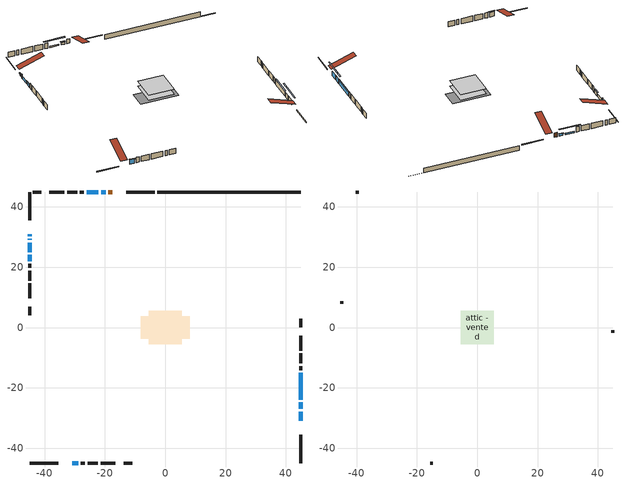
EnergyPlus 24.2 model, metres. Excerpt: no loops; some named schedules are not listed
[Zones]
conditioned space
 floor adiabatic (AdiabaticFloorConstruction): -5.51,-5.51 -5.51,5.51 5.51,5.51 5.51,-5.51 z0.94
 floor foundation (Slab1 construction): -8.17,-3.71 -8.17,3.71 8.17,3.71 8.17,-3.71 z-1.25
 wall outside (RimJoist1 construction): -3.54,44.94 -12.93,44.94 / -44.94,-44.94 -35.55,-44.94 / -44.94,44.94 -44.94,35.55 / 44.94,-44.94 44.94,-35.55 z0.94:1.24
 wall outside (AdiabaticWallConstruction 1): -17.61,44.94 -18.83,44.94 z0.94:2.97
 wall outside (AdiabaticWallConstruction): -44.94,30.87 -44.94,30.33 z0.94:2.11; -19.75,44.94 -21.28,44.94 z0.94:1.96; -30.86,-44.94 -28.88,-44.94 / 44.94,-30.86 44.94,-27.92 / 44.94,-26.99 44.94,-24.85 / 44.94,-23.93 44.94,-15.08 z0.94:3.07; -22.2,44.94 -26.07,44.94 z0.94:1.57; -44.94,29.4 -44.94,29.1 z0.94:2.57; -44.94,28.17 -44.94,24.99 z0.94:2.16; -44.94,24.06 -44.94,22.03 z0.94:2.46
 wall outside (Wall1 construction): -27,44.94 -28.29,44.94 / -27.95,-44.94 -26.66,-44.94 / -44.94,21.1 -44.94,19.81 / 44.94,-14.15 44.94,-12.86 z0.94:3.38
 wall outside (Wall2 construction): -29.22,44.94 -32.56,44.94 / -25.73,-44.94 -22.39,-44.94 / -44.94,18.88 -44.94,15.54 / 44.94,-11.93 44.94,-8.59 z0.94:3.38
 wall outside (Wall3 construction): -33.49,44.94 -38.45,44.94 / -21.46,-44.94 -16.5,-44.94 / -44.94,14.61 -44.94,9.65 / 44.94,-7.66 44.94,-2.7 z0.94:3.38
 wall outside (Wall5 construction): -41.18,44.94 -44.01,44.94 / -13.77,-44.94 -10.94,-44.94 / -44.94,6.92 -44.94,4.09 / 44.94,0.03 44.94,2.86 z0.94:3.38
 wall foundation (FoundationWall1 construction): -2.61,44.94,-1.25 -2.61,44.94,0.94 38.58,44.94,0.94 38.58,44.94,-1.15 44.94,44.94,-1.15 44.94,44.94,-1.25
 window (WindowConstruction 5): -44.94,30.86 -44.94,30.33 z0.94:2.11
 window (WindowConstruction 3): -19.75,44.94 -21.28,44.94 z0.94:1.95
 window (WindowConstruction 4): -30.86,-44.94 -28.88,-44.94 z0.94:3.07
 window (WindowConstruction 7): 44.94,-30.86 44.94,-27.92 z0.94:3.07
 window (WindowConstruction 8): 44.94,-26.99 44.94,-24.85 z0.94:3.07
 window (WindowConstruction 9): -22.21,44.94 -26.07,44.94 z0.94:1.57
 window (WindowConstruction 6): -44.94,29.4 -44.94,29.1 z0.94:2.56
 window (WindowConstruction): 44.94,-23.93 44.94,-15.08 z0.94:3.07
 window (WindowConstruction 1): -44.94,28.17 -44.94,24.99 z0.94:2.16
 window (WindowConstruction 2): -44.94,24.06 -44.94,22.03 z0.94:2.46
 door (Door): -17.61,44.94 -18.82,44.94 z0.94:2.97
 ceiling adiabatic (AdiabaticFloorConstruction): 5.51,-5.51 5.51,5.51 -5.51,5.51 -5.51,-5.51 z0.94
attic - vented
 floor to conditioned space (Floor1 construction Reversed): -5.51,-5.51 -5.51,5.51 5.51,5.51 5.51,-5.51 z3.38
 wall outside (Wall4 construction): -39.38,44.94 -40.26,44.94 / -15.58,-44.94 -14.7,-44.94 / -44.94,8.72 -44.94,7.84 / 44.94,-1.78 44.94,-0.9 z0.94:3.38
 roof outside (Roof1 construction): -16.69,44.94,3.38 -16.69,34.21,6.96 -13.86,34.21,6.96 -13.86,44.94,3.38; -31.79,-44.94,3.38 -31.79,-34.21,6.96 -34.62,-34.21,6.96 -34.62,-44.94,3.38; -44.94,31.79,3.38 -34.21,31.79,6.96 -34.21,34.62,6.96 -44.94,34.62,3.38; 44.94,-31.79,3.38 34.21,-31.79,6.96 34.21,-34.62,6.96 44.94,-34.62,3.38
shading: -44.94,30.13 -44.94,31.07 -45.35,31.07 -45.35,30.13 z2.31; -21.48,44.94 -19.55,44.94 -19.55,45.35 -21.48,45.35 z2.16; -28.68,-44.94 -31.07,-44.94 -31.07,-45.35 -28.68,-45.35 z3.27; 44.94,-25.28 44.94,-33.5 45.35,-33.5 45.35,-25.28 z5.71; 44.94,-22.21 44.94,-29.63 45.35,-29.63 45.35,-22.21 z5.71; -28.71,44.94 -19.57,44.94 -19.57,45.35 -28.71,45.35 z4.21; -44.94,28.9 -44.94,29.6 -45.35,29.6 -45.35,28.9 z2.77; 44.94,-14.88 44.94,-24.13 45.35,-24.13 45.35,-14.88 z3.27; -44.94,21.83 -44.94,24.26 -45.35,24.26 -45.35,21.83 z2.67
[Building]
Building 1: Terrain=Suburbs
[Site:Location]
Toronto City Centre_ON: Latitude {deg}=43.63; Longitude {deg}=-79.39; Time Zone {hr}=-5; Elevation {m}=77; Keep Site Location Information=Yes
[Site:GroundTemperature:Shallow]
5.01852, 3.26908, 3.12898, 3.95918, 7.29196, 10.6092, 13.4851, 15.3069, 15.4617, 13.9799, 11.1774, 7.9619
[Site:WaterMainsTemperature]
Calculation Method=Schedule; Temperature Schedule=mains temperature schedule
[Material] Roughness=Rough; Thermal Absorptance=0.9
Name | Thickness {m} | Conductivity {W/m-K} | Density {kg/m3} | Specific Heat {J/kg-K} | Solar Absorptance | Visible Absorptance
asphalt or fiberglass shingles | 0.00635 | 0.162714 | 1121.4 | 1465.45 | 0.4 | 0.4
ceiling loosefill ins | 0.338667 | 0.0480833 | 16.02 | 1046.75 | 0.7 | 0.7
ceiling stud and cavity | 0.1397 | 0.826401 | 65.682 | 1177.47 | 0.7 | 0.7
concrete 4.0 in. | 0.1016 | 1.803125 | 2242.8 | 837.4 | 0.7 | 0.7
concrete 8.0 in. | 0.2032 | 1.803125 | 2242.8 | 837.4 | 0.7 | 0.7
door material | 0.04445 | 0.0451087 | 512.64 | 1214.23 | 0.7 | 0.7
exterior vertical ins | 0.00222023 | 0.029427 | 32.04 | 1214.23 | 0.7 | 0.7
floor covering | 0.0127 | 0.0433444 | 54.468 | 1339.84 | 0.6 | 0.6
floor rigid ins; wall rigid ins | 0.512978 | 0.029427 | 32.04 | 1214.23 | 0.7 | 0.7
floor stud and cavity | 0.1397 | 1.75129 | 37.0049 | 1207.88 | 0.7 | 0.7
furniture material conditioned space 1 | 0.1524 | 0.115458 | 640.8 | 1214.23 | 0.6 | 0.6
gypsum board | 0.0127 | 0.160291 | 801 | 837.4 | 0.6 | 0.6
gypsum board 1 | 0.0127 | 0.160291 | 801 | 837.4 | 0.7 | 0.7
osb sheathing 0.5 in. | 0.0127 | 0.115458 | 512.64 | 1214.23 | 0.7 | 0.7
osb sheathing 0.75 in. | 0.01905 | 0.115458 | 512.64 | 1214.23 | 0.7 | 0.7
rim joist stud and cavity | 0.0508 | 24.0425 | 6.31874 | 1174.65 | 0.6 | 0.6
wall stud and cavity | 0.1397 | 0.112378 | 139.0536 | 1170.24 | 0.7 | 0.7
wall stud and cavity 1 | 0.1397 | 0.0828166 | 139.0536 | 1170.24 | 0.7 | 0.7
wall stud and cavity 2 | 0.1397 | 0.0919333 | 139.0536 | 1170.24 | 0.7 | 0.7
wall stud and cavity 3 | 0.0889 | 6.1454 | 50.32683 | 1063.81 | 0.6 | 0.6
wall stud and cavity 4 | 0.1397 | 0.0958206 | 139.0536 | 1170.24 | 0.7 | 0.7
wall stud and cavity 5 | 0.0889 | 0.380278 | 52.3479 | 1209.89 | 0.7 | 0.7
wall stud and cavity 6 | 0.0889 | 0.391764 | 83.0341 | 1211.67 | 0.7 | 0.7
wood siding | 0.0254 | 0.102417 | 544.68 | 1172.36 | 0.4 | 0.4
wood siding 1 | 0.00254 | 0.102417 | 544.68 | 1172.36 | 0.4 | 0.4
wood siding 2; wood siding 3; wood siding 4 | 0.0254 | 0.102417 | 544.68 | 1172.36 | 0.7 | 0.7
[WindowMaterial:SimpleGlazingSystem]
Name | U-Factor {W/m2-K} | Solar Heat Gain Coefficient
WindowMaterial | 1.97822 | 0.59
WindowMaterial 1 | 1.90838 | 0.61
WindowMaterial 2 | 1.989 | 0.56
WindowMaterial 3 | 2.06906 | 0.51
WindowMaterial 4 | 2.027046 | 0.56
WindowMaterial 5 | 2.05089 | 0.57
WindowMaterial 6 | 2.2712 | 0.33
WindowMaterial 7 | 2.02023 | 0.57
WindowMaterial 8 | 2.17013 | 0.44
[Construction]
AdiabaticFloorConstruction: floor stud and cavity, floor rigid ins, osb sheathing 0.75 in., floor covering
AdiabaticWallConstruction: wood siding 3, wall rigid ins, wall stud and cavity 5, gypsum board
AdiabaticWallConstruction 1: wood siding 4, wall rigid ins, wall stud and cavity 5, gypsum board
Door: door material
Floor1 construction Reversed: gypsum board, ceiling stud and cavity, ceiling loosefill ins
FoundationWall1 construction: concrete 8.0 in., gypsum board 1
furniture construction conditioned space 1: furniture material conditioned space 1
PartitionWallConstruction: gypsum board, wall stud and cavity 6, gypsum board
RimJoist1 construction: wood siding 2, rim joist stud and cavity
Roof1 construction: asphalt or fiberglass shingles
Slab1 construction: concrete 4.0 in.
Wall1 construction: wood siding, osb sheathing 0.5 in., wall stud and cavity, gypsum board
Wall2 construction: wood siding, osb sheathing 0.5 in., wall stud and cavity 1, gypsum board
Wall3 construction: wood siding, osb sheathing 0.5 in., wall stud and cavity 2, gypsum board
Wall4 construction: wood siding 1, wall stud and cavity 3
Wall5 construction: wood siding, osb sheathing 0.5 in., wall stud and cavity 4, gypsum board
WindowConstruction; WindowConstruction 7: WindowMaterial
WindowConstruction 1: WindowMaterial 1
WindowConstruction 2: WindowMaterial 2
WindowConstruction 3: WindowMaterial 3
WindowConstruction 4: WindowMaterial 4
WindowConstruction 5: WindowMaterial 5
WindowConstruction 6: WindowMaterial 6
WindowConstruction 8: WindowMaterial 7
WindowConstruction 9: WindowMaterial 8
[Zone] Multiplier=1; Part of Total Floor Area=Yes
Name | Volume {m3}
attic - vented | 70.5154
conditioned space | 592.2
[Space]
Name | Zone | Volume {m3}
attic - vented 1 | attic - vented | 70.5154
conditioned space 1 | conditioned space | 592.2
[ZoneInfiltration:EffectiveLeakageArea]
infil attic - vented 1: Zone or Space=attic - vented 1; Schedule=Always On Discrete; Effective Air Leakage Area {cm2}=5112.42; Stack Coefficient=0.000418338; Wind Coefficient=1.38192e-05
[ZoneMixing]
whole house fan mix: Zone or Space=attic - vented; Schedule=Always On Continuous; Design Flow Rate Calculation Method=Flow/Zone; Design Flow Rate {m3/s}=0; Source Zone or Space=conditioned space
[SurfaceProperty:ExposedFoundationPerimeter]
Slab1: Exposed Perimeter Calculation Method=TotalExposedPerimeter; Total Exposed Perimeter {m}=47.55
[InternalMass] Zone or ZoneList=conditioned space; Space or SpaceList=conditioned space 1
Name | Construction | Surface Area {m2}
furniture mass conditioned space 1 | furniture construction conditioned space 1 | 97.1281
partition wall mass | PartitionWallConstruction | 242.82
[Lights]
interior lighting: Zone or ZoneList or Space or SpaceList=conditioned space 1; Schedule=interior lighting schedule; Design Level Calculation Method=LightingLevel; Lighting Level {W}=343.2; Return Air Fraction=0; Fraction Radiant=0.6; Fraction Visible=0.2; Fraction Replaceable=1
[People]
occupants: Zone or ZoneList or Space or SpaceList=conditioned space 1; Number of People Schedule=occupants schedule; Number of People Calculation Method=People; Number of People=3; Fraction Radiant=0.314171; Sensible Heat Fraction=0.56303; Activity Level Schedule=occupants activity schedule; Carbon Dioxide Generation Rate {m3/s-W}=0; Enable ASHRAE 55 Comfort Warnings=No; Mean Radiant Temperature Calculation Type=EnclosureAveraged
[ElectricEquipment] Zone or ZoneList or Space or SpaceList=conditioned space 1; Design Level Calculation Method=EquipmentLevel
Name | Schedule | Design Level {W} | Fraction Latent | Fraction Radiant | Fraction Lost
clothes dryer | clothes dryer schedule | 140.772 | 0.015 | 0.081 | 0.85
clothes washer | clothes washer schedule | 32.1985 | 0.03 | 0.162 | 0.7
cooking range | cooking range schedule | 215.147 | 0.08 | 0.432 | 0.2
dishwasher | dishwasher schedule | 66.8632 | 0.3 | 0.18 | 0.4
fridge | fridge schedule | 72.9452 | 0 | 0.6 | 0
mech vent bath fan 0 | mech vent bath fan 0 schedule | 50.2 | 0 | 0 | 1
mech vent bath fan 1 | mech vent bath fan 1 schedule | 50.2 | 0 | 0 | 1
mech vent bath fan 2 | mech vent bath fan 2 schedule | 50.2 | 0 | 0 | 1
mech vent house fan | mech vent house fan schedule | 0 | 0 | 0 | 1
mech vent house fan cfis | mech vent house fan cfis schedule | 0 | 0 | 0 | 0
mech vent range fan 0 | mech vent range fan 0 schedule | 57 | 0 | 0 | 1
misc plug loads | misc plug loads schedule | 494.7 | 0.045 | 0.513 | 0.1
whole house fan | Always On Discrete | 0 | 0 | 0 | 1
[OtherEquipment] Zone or ZoneList or Space or SpaceList=conditioned space 1; Design Level Calculation Method=EquipmentLevel
Name | Fuel Type | Schedule | Design Level {W} | Fraction Latent | Fraction Radiant | Fraction Lost
clothes dryer 1 | Electricity | clothes dryer schedule | 0 | 0.015 | 0.081 | 0.85
cooking range 1 | Electricity | cooking range schedule | 0 | 0.08 | 0.432 | 0.2
general water use latent | None | general water use schedule | 62.594 | 1 | 0 | 0
general water use sensible | None | general water use schedule | -61.6891 | 0 | 0.6 | 0
mech vent house fan latent load | None | Always On Discrete | 0 | 1 | 0 | 0
mech vent house fan sensible load | None | Always On Discrete | 0 | 0 | 0 | 0
water heater energy adjustment1 | FuelOilNo2 | Always On Discrete | 0.01 | 0 | 0 | 1
[ZoneInfiltration:DesignFlowRate] Zone or ZoneList or Space or SpaceList=conditioned space 1; Schedule=Always On Discrete; Design Flow Rate Calculation Method=Flow/Zone; Design Flow Rate {m3/s}=0
infil flow; natural vent flow; whole house fan flow
[AvailabilityManager:Scheduled]
central ac and furnace airloop Availability Manager: Schedule=Always On Discrete
[Foundation:Kiva]
Foundation Kiva 1: Initial Indoor Air Temperature {C}=18; Wall Height Above Grade {m}=0.940003; Wall Depth Below Slab {m}=0.2032; Custom Block Material Name 1=exterior vertical ins; Custom Block Depth 1 {m}=2.189988; Custom Block X Position 1 {m}=0.2159; Custom Block Z Position 1 {m}=0
[Foundation:Kiva:Settings]
Soil Conductivity {W/m-K}=0.849921; Soil Density {kg/m3}=1842.3; Soil Specific Heat {J/kg-K}=418.7; Ground Solar Absorptivity=0.9; Ground Thermal Absorptivity=0.9; Ground Surface Roughness {m}=0.03; Far-Field Width {m}=40; Deep-Ground Boundary Condition=ZeroFlux; Deep-Ground Depth {m}=40; Minimum Cell Dimension {m}=0.2; Maximum Cell Growth Coefficient=3; Simulation Timestep=Timestep
[Exterior:Lights]
exterior lighting: Schedule=exterior lighting schedule; Design Level {W}=75.6
[EnergyManagementSystem:GlobalVariable]
central_ac_and_furnace_airloop_Fan_RTF
infil_program_Qfan
infil_program_Qinf
natural_vent_program_Qnv
natural_vent_program_Qwhf
[EnergyManagementSystem:Sensor]
Name | Output:Variable or Output:Meter Index Key | Output:Variable or Output:Meter
airflow_gain | infil flow | Infiltration Sensible Heat Gain Energy
airflow_gain_1 | natural vent flow | Infiltration Sensible Heat Gain Energy
airflow_gain_2 | whole house fan flow | Infiltration Sensible Heat Gain Energy
airflow_loss | infil flow | Infiltration Sensible Heat Loss Energy
airflow_loss_1 | natural vent flow | Infiltration Sensible Heat Loss Energy
airflow_loss_2 | whole house fan flow | Infiltration Sensible Heat Loss Energy
clg_load_cond |  | Cooling:EnergyTransfer:Zone:CONDITIONED SPACE
clg_sp_s; clg_sp_s_1 | cooling setpoint | Schedule Value
clothes_dryer_exhaust_0_sch_s | clothes dryer exhaust 0 schedule | Schedule Value
cool_season | cooling season schedule | Schedule Value
htg_load_cond |  | Heating:EnergyTransfer:Zone:CONDITIONED SPACE
htg_sp_s; htg_sp_s_1 | heating setpoint | Schedule Value
ig_ee_conv | clothes dryer | Electric Equipment Convective Heating Energy
ig_ee_conv_2 | cooking range | Electric Equipment Convective Heating Energy
ig_ee_conv_4 | fridge | Electric Equipment Convective Heating Energy
ig_ee_conv_5 | misc plug loads | Electric Equipment Convective Heating Energy
ig_ee_conv_6 | whole house fan | Electric Equipment Convective Heating Energy
ig_ee_rad | clothes dryer | Electric Equipment Radiant Heating Energy
ig_ee_rad_2 | cooking range | Electric Equipment Radiant Heating Energy
ig_ee_rad_4 | fridge | Electric Equipment Radiant Heating Energy
ig_ee_rad_5 | misc plug loads | Electric Equipment Radiant Heating Energy
ig_ee_rad_6 | whole house fan | Electric Equipment Radiant Heating Energy
ig_lgt_conv | interior lighting | Lights Convective Heating Energy
ig_lgt_rad | interior lighting | Lights Radiant Heating Energy
ig_lgt_vis | interior lighting | Lights Visible Radiation Heating Energy
ig_oe_conv | clothes dryer 1 | Other Equipment Convective Heating Energy
ig_oe_conv_1 | cooking range 1 | Other Equipment Convective Heating Energy
ig_oe_conv_2 | general water use latent | Other Equipment Convective Heating Energy
ig_oe_conv_3 | general water use sensible | Other Equipment Convective Heating Energy
ig_oe_conv_4 | water heater energy adjustment1 | Other Equipment Convective Heating Energy
ig_oe_rad | clothes dryer 1 | Other Equipment Radiant Heating Energy
ig_oe_rad_1 | cooking range 1 | Other Equipment Radiant Heating Energy
ig_oe_rad_2 | general water use latent | Other Equipment Radiant Heating Energy
ig_oe_rad_3 | general water use sensible | Other Equipment Radiant Heating Energy
ig_oe_rad_4 | water heater energy adjustment1 | Other Equipment Radiant Heating Energy
ig_ppl_conv | occupants | People Convective Heating Energy
ig_ppl_rad | occupants | People Radiant Heating Energy
im_conv | furniture mass conditioned space 1 | Surface Inside Face Convection Heat Gain Energy
im_conv_1 | partition wall mass | Surface Inside Face Convection Heat Gain Energy
im_ig | furniture mass conditioned space 1 | Surface Inside Face Internal Gains Radiation Heat Gain Energy
im_ig_1 | partition wall mass | Surface Inside Face Internal Gains Radiation Heat Gain Energy
im_lgt | furniture mass conditioned space 1 | Surface Inside Face Lights Radiation Heat Gain Energy
im_lgt_1 | partition wall mass | Surface Inside Face Lights Radiation Heat Gain Energy
im_sol | furniture mass conditioned space 1 | Surface Inside Face Solar Radiation Heat Gain Energy
im_sol_1 | partition wall mass | Surface Inside Face Solar Radiation Heat Gain Energy
im_surf | furniture mass conditioned space 1 | Surface Inside Face Net Surface Thermal Radiation Heat Gain Energy
im_surf_1 | partition wall mass | Surface Inside Face Net Surface Thermal Radiation Heat Gain Energy
mech_vent_bath_fan_0_sch_s | mech vent bath fan 0 schedule | Schedule Value
mech_vent_bath_fan_1_sch_s | mech vent bath fan 1 schedule | Schedule Value
mech_vent_bath_fan_2_sch_s | mech vent bath fan 2 schedule | Schedule Value
mech_vent_range_fan_0_sch_s | mech vent range fan 0 schedule | Schedule Value
mv_conv | mech vent bath fan 0 | Electric Equipment Convective Heating Energy
mv_conv_1 | mech vent bath fan 1 | Electric Equipment Convective Heating Energy
mv_conv_2 | mech vent bath fan 2 | Electric Equipment Convective Heating Energy
mv_conv_3 | mech vent house fan | Electric Equipment Convective Heating Energy
mv_conv_4 | mech vent house fan cfis | Electric Equipment Convective Heating Energy
mv_conv_5 | mech vent range fan 0 | Electric Equipment Convective Heating Energy
mv_conv_6 | mech vent house fan latent load | Other Equipment Convective Heating Energy
mv_conv_7 | mech vent house fan sensible load | Other Equipment Convective Heating Energy
mv_rad | mech vent bath fan 0 | Electric Equipment Radiant Heating Energy
mv_rad_1 | mech vent bath fan 1 | Electric Equipment Radiant Heating Energy
mv_rad_2 | mech vent bath fan 2 | Electric Equipment Radiant Heating Energy
mv_rad_3 | mech vent house fan | Electric Equipment Radiant Heating Energy
mv_rad_4 | mech vent house fan cfis | Electric Equipment Radiant Heating Energy
mv_rad_5 | mech vent range fan 0 | Electric Equipment Radiant Heating Energy
mv_rad_6 | mech vent house fan latent load | Other Equipment Radiant Heating Energy
mv_rad_7 | mech vent house fan sensible load | Other Equipment Radiant Heating Energy
natural_vent_s | natural vent schedule | Schedule Value
out_pb_s |  | Site Outdoor Air Barometric Pressure
out_wt_s |  | Site Outdoor Air Humidity Ratio
site_vw_s |  | Site Wind Speed
ss_back_out | Window1 | Surface Window Shortwave from Zone Back Out Window Heat Transfer Rate
ss_back_out_1 | Window10 | Surface Window Shortwave from Zone Back Out Window Heat Transfer Rate
ss_back_out_2 | Window12 | Surface Window Shortwave from Zone Back Out Window Heat Transfer Rate
ss_back_out_3 | Window13 | Surface Window Shortwave from Zone Back Out Window Heat Transfer Rate
ss_back_out_4 | Window14 | Surface Window Shortwave from Zone Back Out Window Heat Transfer Rate
ss_back_out_5 | Window15 | Surface Window Shortwave from Zone Back Out Window Heat Transfer Rate
ss_back_out_6 | Window2 | Surface Window Shortwave from Zone Back Out Window Heat Transfer Rate
ss_back_out_7 | Window4 | Surface Window Shortwave from Zone Back Out Window Heat Transfer Rate
ss_back_out_8 | Window7 | Surface Window Shortwave from Zone Back Out Window Heat Transfer Rate
ss_back_out_9 | Window8 | Surface Window Shortwave from Zone Back Out Window Heat Transfer Rate
ss_conv | Door1 | Surface Inside Face Convection Heat Gain Energy
ss_conv_1 | Window1 | Surface Inside Face Convection Heat Gain Energy
ss_conv_10 | Window8 | Surface Inside Face Convection Heat Gain Energy
ss_conv_2 | Window10 | Surface Inside Face Convection Heat Gain Energy
ss_conv_3 | Window12 | Surface Inside Face Convection Heat Gain Energy
ss_conv_4 | Window13 | Surface Inside Face Convection Heat Gain Energy
ss_conv_5 | Window14 | Surface Inside Face Convection Heat Gain Energy
ss_conv_6 | Window15 | Surface Inside Face Convection Heat Gain Energy
ss_conv_7 | Window2 | Surface Inside Face Convection Heat Gain Energy
ss_conv_8 | Window4 | Surface Inside Face Convection Heat Gain Energy
ss_conv_9 | Window7 | Surface Inside Face Convection Heat Gain Energy
ss_ig | Door1 | Surface Inside Face Internal Gains Radiation Heat Gain Energy
ss_ig_1 | Window1 | Surface Inside Face Internal Gains Radiation Heat Gain Energy
ss_ig_10 | Window8 | Surface Inside Face Internal Gains Radiation Heat Gain Energy
ss_ig_2 | Window10 | Surface Inside Face Internal Gains Radiation Heat Gain Energy
ss_ig_3 | Window12 | Surface Inside Face Internal Gains Radiation Heat Gain Energy
ss_ig_4 | Window13 | Surface Inside Face Internal Gains Radiation Heat Gain Energy
ss_ig_5 | Window14 | Surface Inside Face Internal Gains Radiation Heat Gain Energy
ss_ig_6 | Window15 | Surface Inside Face Internal Gains Radiation Heat Gain Energy
ss_ig_7 | Window2 | Surface Inside Face Internal Gains Radiation Heat Gain Energy
ss_ig_8 | Window4 | Surface Inside Face Internal Gains Radiation Heat Gain Energy
ss_ig_9 | Window7 | Surface Inside Face Internal Gains Radiation Heat Gain Energy
ss_lgt | Door1 | Surface Inside Face Lights Radiation Heat Gain Energy
ss_sol | Door1 | Surface Inside Face Solar Radiation Heat Gain Energy
ss_surf | Door1 | Surface Inside Face Net Surface Thermal Radiation Heat Gain Energy
ss_surf_1 | Window1 | Surface Inside Face Net Surface Thermal Radiation Heat Gain Energy
ss_surf_10 | Window8 | Surface Inside Face Net Surface Thermal Radiation Heat Gain Energy
ss_surf_2 | Window10 | Surface Inside Face Net Surface Thermal Radiation Heat Gain Energy
ss_surf_3 | Window12 | Surface Inside Face Net Surface Thermal Radiation Heat Gain Energy
ss_surf_4 | Window13 | Surface Inside Face Net Surface Thermal Radiation Heat Gain Energy
ss_surf_5 | Window14 | Surface Inside Face Net Surface Thermal Radiation Heat Gain Energy
ss_surf_6 | Window15 | Surface Inside Face Net Surface Thermal Radiation Heat Gain Energy
ss_surf_7 | Window2 | Surface Inside Face Net Surface Thermal Radiation Heat Gain Energy
ss_surf_8 | Window4 | Surface Inside Face Net Surface Thermal Radiation Heat Gain Energy
ss_surf_9 | Window7 | Surface Inside Face Net Surface Thermal Radiation Heat Gain Energy
ss_trans_in | Window1 | Surface Window Transmitted Solar Radiation Rate
ss_trans_in_1 | Window10 | Surface Window Transmitted Solar Radiation Rate
ss_trans_in_2 | Window12 | Surface Window Transmitted Solar Radiation Rate
ss_trans_in_3 | Window13 | Surface Window Transmitted Solar Radiation Rate
ss_trans_in_4 | Window14 | Surface Window Transmitted Solar Radiation Rate
ss_trans_in_5 | Window15 | Surface Window Transmitted Solar Radiation Rate
ss_trans_in_6 | Window2 | Surface Window Transmitted Solar Radiation Rate
ss_trans_in_7 | Window4 | Surface Window Transmitted Solar Radiation Rate
ss_trans_in_8 | Window7 | Surface Window Transmitted Solar Radiation Rate
ss_trans_in_9 | Window8 | Surface Window Transmitted Solar Radiation Rate
ss_trans_out | Window1 | Surface Inside Face Initial Transmitted Diffuse Transmitted Out Window Solar Radiation Rate
ss_trans_out_1 | Window10 | Surface Inside Face Initial Transmitted Diffuse Transmitted Out Window Solar Radiation Rate
ss_trans_out_2 | Window12 | Surface Inside Face Initial Transmitted Diffuse Transmitted Out Window Solar Radiation Rate
ss_trans_out_3 | Window13 | Surface Inside Face Initial Transmitted Diffuse Transmitted Out Window Solar Radiation Rate
ss_trans_out_4 | Window14 | Surface Inside Face Initial Transmitted Diffuse Transmitted Out Window Solar Radiation Rate
ss_trans_out_5 | Window15 | Surface Inside Face Initial Transmitted Diffuse Transmitted Out Window Solar Radiation Rate
ss_trans_out_6 | Window2 | Surface Inside Face Initial Transmitted Diffuse Transmitted Out Window Solar Radiation Rate
ss_trans_out_7 | Window4 | Surface Inside Face Initial Transmitted Diffuse Transmitted Out Window Solar Radiation Rate
ss_trans_out_8 | Window7 | Surface Inside Face Initial Transmitted Diffuse Transmitted Out Window Solar Radiation Rate
ss_trans_out_9 | Window8 | Surface Inside Face Initial Transmitted Diffuse Transmitted Out Window Solar Radiation Rate
s_conv | Floor1 | Surface Inside Face Convection Heat Gain Energy
s_conv_1 | FoundationWall1 | Surface Inside Face Convection Heat Gain Energy
s_conv_10 | Wall1:180 | Surface Inside Face Convection Heat Gain Energy
s_conv_11 | Wall1:270 | Surface Inside Face Convection Heat Gain Energy
s_conv_12 | Wall1:90 | Surface Inside Face Convection Heat Gain Energy
s_conv_13 | Wall2:0 | Surface Inside Face Convection Heat Gain Energy
s_conv_14 | Wall2:180 | Surface Inside Face Convection Heat Gain Energy
s_conv_15 | Wall2:270 | Surface Inside Face Convection Heat Gain Energy
s_conv_16 | Wall2:90 | Surface Inside Face Convection Heat Gain Energy
s_conv_17 | Wall3:0 | Surface Inside Face Convection Heat Gain Energy
s_conv_18 | Wall3:180 | Surface Inside Face Convection Heat Gain Energy
s_conv_19 | Wall3:270 | Surface Inside Face Convection Heat Gain Energy
s_conv_2 | inferred conditioned ceiling | Surface Inside Face Convection Heat Gain Energy
s_conv_20 | Wall3:90 | Surface Inside Face Convection Heat Gain Energy
s_conv_21 | Wall5:0 | Surface Inside Face Convection Heat Gain Energy
s_conv_22 | Wall5:180 | Surface Inside Face Convection Heat Gain Energy
s_conv_23 | Wall5:270 | Surface Inside Face Convection Heat Gain Energy
